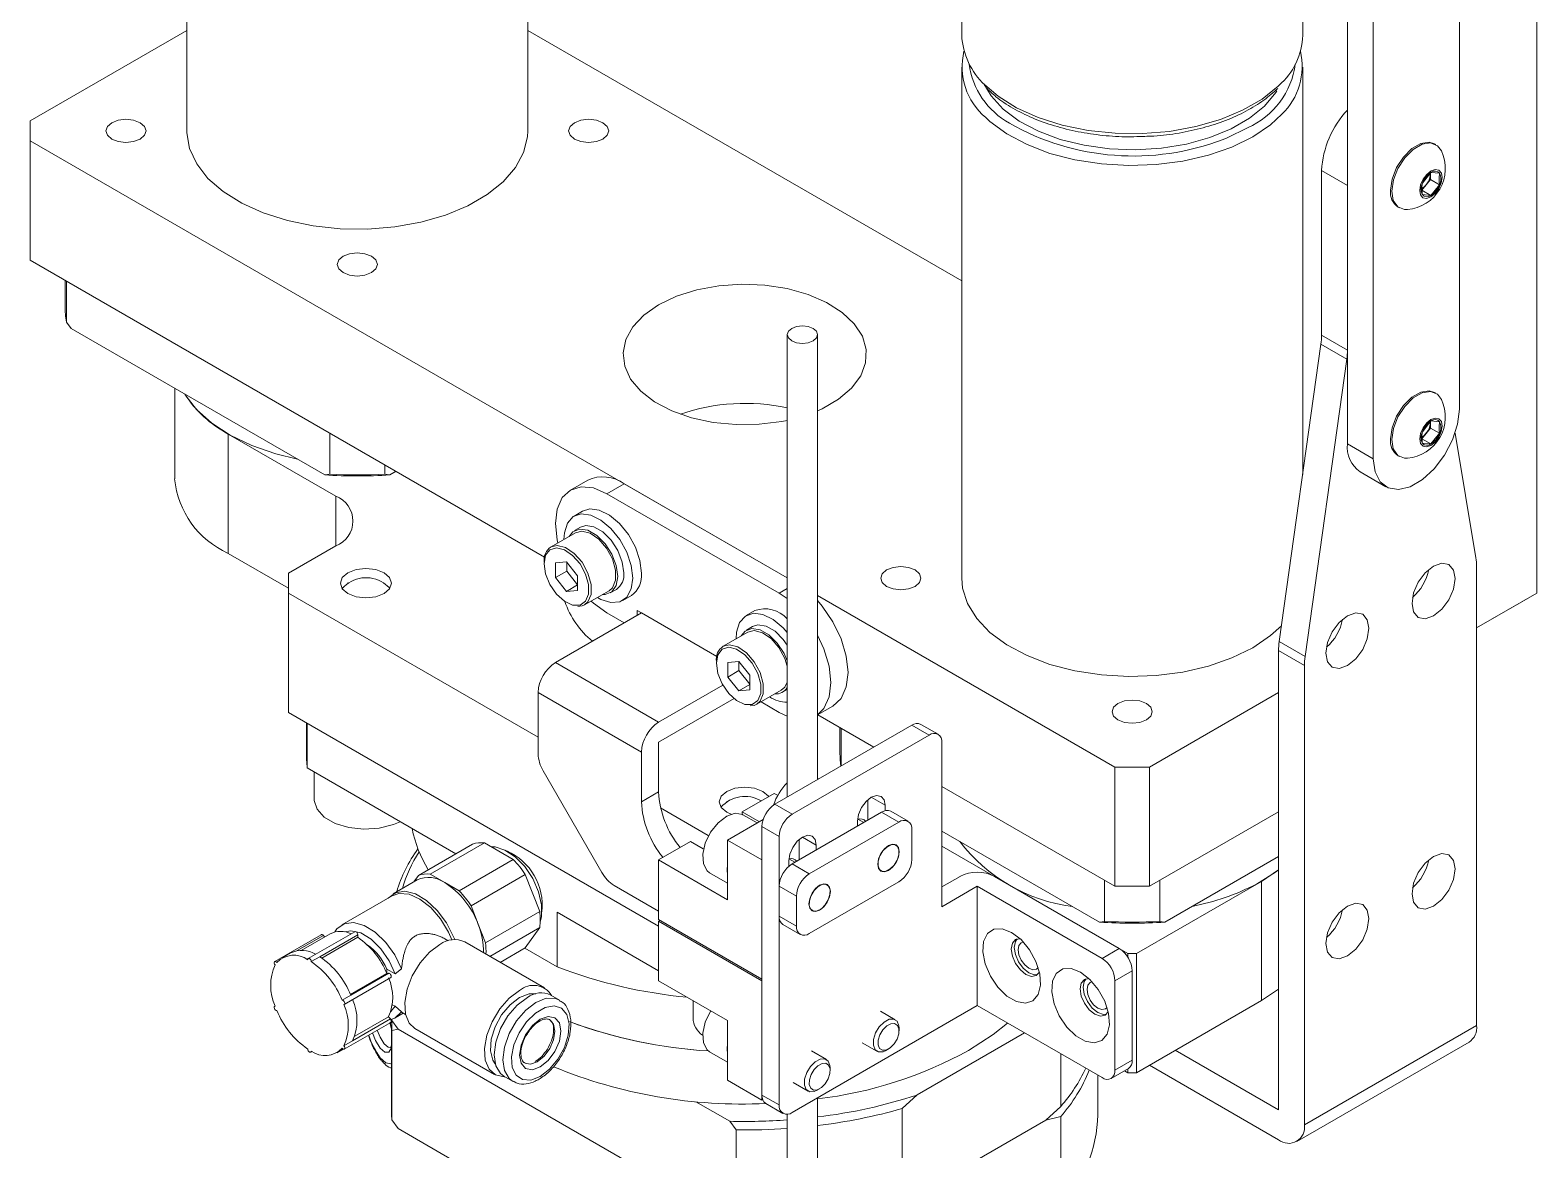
# Model space of a CAD drawing. Header units: millimetres. Extents: x 19 to 1665, y -46 to 1184.
# Drawn here: x 599 to 697.9, y 799.3 to 872.9 of the extents above; entities that cross this region are included whole.
import ezdxf

# ---------------------------------------------------------------- set-up
doc = ezdxf.new("R2010")
doc.units = ezdxf.units.MM
doc.header["$LTSCALE"] = 4

msp = doc.modelspace()

# ---------------------------------------------------------------- linework, layer by layer
at = {"color": 7, "linetype": 'Continuous', "lineweight": 18}
for p, q in [((685.504, 845.664), (685.504, 1021.384)), ((687.201, 844.685), (687.201, 1020.404)), ((692.858, 847.95), (692.858, 1001.764)), ((697.949, 835.863), (697.949, 918.17)), ((609.25, 899.811), (609.25, 866.235)), ((631.65, 866.235), (631.65, 899.811)), ((660.162, 899.49), (660.162, 872.51)), ((682.562, 872.51), (682.562, 899.49)), ((598.954, 866.888), (609.25, 872.831)), ((631.65, 872.831), (660.162, 856.372)), ((660.162, 870.42), (660.162, 836.844)), ((682.562, 843.65), (682.562, 870.42)), ((598.954, 866.888), (598.954, 865.581)), ((648.696, 836.866), (598.954, 865.581)), ((598.954, 865.581), (598.954, 857.743)), ((691.314, 865.331), (691.229, 865.38)), ((685.504, 862.648), (683.807, 863.628)), ((683.807, 852.809), (683.807, 863.628)), ((690.993, 863.502), (690.426, 862.8)), ((690.956, 863.455), (690.954, 863.04)), ((690.993, 863.502), (691.558, 863.448)), ((685.504, 851.829), (685.504, 862.648)), ((690.954, 863.04), (690.388, 862.338)), ((690.388, 862.338), (690.989, 861.991)), ((690.954, 863.04), (691.555, 862.693)), ((690.989, 861.991), (691.555, 862.693)), ((690.989, 861.991), (690.424, 862.044)), ((688.829, 861.223), (688.914, 861.174)), ((632.757, 838.229), (598.954, 857.743)), ((601.25, 856.417), (601.25, 854.711)), ((601.336, 856.367), (601.336, 853.663)), ((601.336, 853.663), (601.659, 853.241)), ((618.31, 843.629), (601.659, 853.241)), ((648.696, 852.85), (648.696, 822.452)), ((650.696, 823.607), (650.696, 852.85)), ((683.807, 852.809), (685.504, 851.829)), ((681.021, 832.673), (683.764, 852.217)), ((685.461, 851.237), (683.764, 852.217)), ((682.718, 831.693), (685.461, 851.237)), ((608.45, 849.321), (608.45, 843.371)), ((691.314, 849), (691.229, 849.049)), ((690.955, 846.71), (690.388, 846.007)), ((690.992, 847.171), (690.426, 846.468)), ((690.956, 847.125), (690.955, 846.71)), ((690.955, 846.71), (691.556, 846.363)), ((690.992, 847.171), (691.557, 847.118)), ((611.965, 846.312), (619.036, 842.23)), ((611.965, 846.312), (611.965, 838.473)), ((618.634, 843.677), (618.634, 846.382)), ((685.504, 845.664), (687.201, 844.685)), ((690.388, 846.007), (690.989, 845.66)), ((690.989, 845.66), (690.425, 845.713)), ((690.989, 845.66), (691.556, 846.363)), ((692.575, 846.363), (693.946, 838.175)), ((688.829, 844.892), (688.914, 844.843)), ((618.31, 843.629), (618.634, 843.677)), ((622.266, 844.285), (622.266, 843.677)), ((622.266, 843.677), (622.59, 843.629)), ((622.996, 843.863), (622.59, 843.629)), ((686.332, 843.833), (688.029, 842.853)), ((635.586, 843.286), (634.455, 842.633)), ((636.855, 842.395), (637.986, 843.049)), ((637.986, 843.049), (648.696, 836.866)), ((619.036, 838.964), (619.036, 842.23)), ((636.855, 842.395), (648.169, 835.864)), ((635.255, 841.247), (634.689, 840.921)), ((634.793, 839.826), (633.181, 838.895)), ((635.109, 840.193), (634.713, 839.965)), ((619.036, 838.964), (615.925, 837.168)), ((611.965, 838.473), (615.925, 836.187)), ((633.472, 837.842), (634.196, 837.907)), ((633.472, 837.842), (633.472, 836.876)), ((634.196, 837.907), (634.92, 837.006)), ((634.207, 837.893), (634.207, 837.301)), ((693.989, 837.633), (693.989, 807.449)), ((615.925, 837.168), (615.925, 835.862)), ((619.853, 836.533), (619.828, 836.518)), ((622.204, 836.518), (622.178, 836.533)), ((634.207, 837.301), (633.472, 836.876)), ((634.196, 835.976), (633.472, 836.876)), ((634.92, 836.414), (634.207, 837.301)), ((634.92, 836.04), (634.92, 837.006)), ((615.925, 835.862), (632.329, 826.391)), ((615.925, 835.862), (615.925, 828.023)), ((634.92, 836.394), (634.196, 835.976)), ((634.196, 835.976), (634.92, 836.04)), ((635.381, 835.085), (636.993, 836.016)), ((637.073, 835.877), (637.469, 836.106)), ((637.889, 835.378), (638.455, 835.705)), ((648.169, 835.864), (648.696, 836.169)), ((648.169, 835.864), (648.696, 835.512)), ((670.23, 824.434), (650.696, 835.711)), ((693.989, 833.577), (697.949, 835.863)), ((697.949, 835.863), (696.818, 835.21)), ((639.118, 834.557), (633.461, 831.291)), ((637.986, 833.904), (636.855, 834.557)), ((639.118, 834.557), (638.835, 834.72)), ((638.835, 834.72), (638.835, 834.394)), ((639.118, 834.557), (644.07, 831.698)), ((646.569, 834.716), (646.003, 834.39)), ((696.818, 835.21), (693.989, 833.577)), ((646.423, 833.662), (646.027, 833.433)), ((646.107, 833.295), (644.495, 832.364)), ((681.021, 832.673), (682.718, 831.693)), ((682.675, 831.102), (680.978, 832.081)), ((680.978, 832.081), (680.978, 801.898)), ((633.461, 831.291), (640.249, 827.372)), ((644.786, 831.311), (645.51, 831.375)), ((644.786, 831.311), (644.786, 830.345)), ((645.521, 830.77), (644.786, 830.345)), ((645.51, 831.375), (646.234, 830.475)), ((645.521, 831.361), (645.521, 830.77)), ((646.234, 829.883), (645.521, 830.77)), ((682.675, 831.102), (682.675, 800.918)), ((644.47, 829.809), (640.249, 827.372)), ((645.51, 829.444), (644.786, 830.345)), ((646.234, 829.862), (645.51, 829.444)), ((646.234, 829.509), (646.234, 830.475)), ((639.118, 825.413), (632.329, 829.332)), ((632.329, 825.3), (632.329, 829.332)), ((640.249, 826.066), (645.203, 828.926)), ((645.51, 829.444), (646.234, 829.509)), ((646.695, 828.554), (648.307, 829.484)), ((648.169, 828.025), (646.974, 828.715)), ((648.387, 829.346), (648.696, 829.524)), ((680.978, 829.333), (672.493, 824.434)), ((615.925, 828.023), (640.249, 813.981)), ((648.696, 827.769), (648.169, 828.025)), ((650.696, 827.861), (651.7, 828.441)), ((654.39, 825.74), (650.706, 827.867)), ((617.106, 827.341), (617.106, 825.41)), ((617.162, 824.369), (617.162, 827.308)), ((656.88, 827.177), (647.886, 821.985)), ((652.162, 827.026), (652.162, 825.321)), ((652.248, 826.977), (652.248, 824.503)), ((658.012, 826.524), (656.88, 827.177)), ((658.611, 826.583), (657.48, 827.236)), ((640.249, 822.8), (640.249, 826.066)), ((649.017, 821.332), (658.012, 826.524)), ((658.86, 815.256), (658.86, 826.034)), ((639.118, 825.413), (639.118, 822.147)), ((617.162, 824.369), (626.922, 818.735)), ((617.616, 824.107), (617.616, 822.307)), ((632.661, 824.185), (636.524, 817.495)), ((650.764, 823.646), (650.696, 823.686)), ((670.23, 816.596), (670.23, 824.434)), ((670.23, 824.434), (672.493, 824.434)), ((672.493, 824.434), (672.493, 816.596)), ((639.118, 822.147), (640.249, 822.8)), ((647.829, 822.702), (645.736, 821.494)), ((648.048, 822.575), (647.829, 822.702)), ((670.23, 816.596), (658.86, 823.16)), ((640.379, 821.744), (643.509, 819.937)), ((644.743, 822.164), (644.718, 822.149)), ((647.886, 821.985), (649.017, 821.332)), ((653.995, 820.939), (653.995, 822.278)), ((654.221, 822.441), (655.127, 821.919)), ((655.127, 821.557), (655.127, 821.919)), ((644.718, 821.46), (645.003, 821.328)), ((647.121, 820.987), (644.774, 819.633)), ((645.736, 821.494), (646.867, 820.841)), ((645.736, 821.494), (645.736, 821.321)), ((646.72, 820.756), (645.79, 821.293)), ((654.9, 821.462), (649.017, 818.065)), ((656.032, 820.809), (650.148, 817.412)), ((653.316, 820.874), (653.316, 820.547)), ((653.724, 820.783), (653.333, 821.008)), ((656.032, 820.809), (654.9, 821.462)), ((656.632, 820.868), (655.5, 821.521)), ((680.978, 821.494), (672.493, 816.596)), ((648.169, 819.862), (647.037, 820.515)), ((647.037, 802.878), (647.037, 820.515)), ((648.169, 819.862), (648.169, 802.225)), ((649.696, 819.829), (650.601, 819.306)), ((656.88, 820.319), (656.88, 818.359)), ((669.222, 814.238), (658.86, 820.22)), ((628.023, 819.37), (624.46, 817.313)), ((628.811, 819.441), (625.247, 817.384)), ((630.7, 818.35), (628.811, 819.441)), ((642.342, 819.534), (640.249, 818.326)), ((643.183, 819.049), (642.342, 819.534)), ((644.774, 819.633), (644.774, 815.714)), ((644.774, 819.633), (647.037, 818.327)), ((649.47, 818.327), (649.47, 819.665)), ((650.601, 818.98), (650.601, 819.306)), ((656.043, 818.855), (656.043, 818.875)), ((658.86, 819.24), (671.079, 812.186)), ((627.137, 816.293), (630.7, 818.35)), ((640.249, 818.326), (640.249, 814.407)), ((640.249, 818.326), (644.774, 815.714)), ((647.037, 818.327), (647.037, 810.488)), ((648.791, 818.261), (648.791, 817.899)), ((649.199, 818.17), (648.808, 818.396)), ((649.017, 818.065), (650.148, 817.412)), ((680.978, 818.554), (673.501, 814.238)), ((624.392, 817.016), (622.808, 816.102)), ((624.155, 816.879), (624.46, 817.313)), ((625.247, 817.384), (626.192, 816.838)), ((626.192, 816.838), (627.137, 816.293)), ((631.488, 817.371), (627.924, 815.313)), ((632.433, 814.935), (631.488, 817.371)), ((643.59, 817.482), (644.774, 816.798)), ((656.032, 816.889), (650.148, 813.493)), ((655.336, 817.65), (655.353, 817.66)), ((658.86, 816.562), (660.048, 817.248)), ((662.311, 817.248), (670.513, 812.512)), ((669.545, 814.287), (669.545, 816.991)), ((671.645, 812.186), (679.847, 816.921)), ((673.178, 816.991), (673.178, 814.287)), ((679.847, 816.921), (680.978, 817.676)), ((679.847, 809.082), (679.847, 816.921)), ((622.735, 815.967), (619.424, 814.056)), ((640.249, 814.961), (637.324, 816.65)), ((649.3, 815.943), (648.169, 816.596)), ((648.169, 814.636), (648.169, 816.596)), ((649.3, 815.943), (649.3, 813.983)), ((651.517, 816.243), (651.517, 816.263)), ((661.179, 816.594), (658.86, 815.256)), ((661.179, 816.594), (661.179, 808.756)), ((669.382, 811.859), (661.179, 816.594)), ((672.493, 816.596), (670.23, 816.596)), ((627.924, 815.313), (628.396, 814.096)), ((632.433, 814.935), (628.869, 812.878)), ((633.585, 811.295), (633.585, 814.888)), ((633.585, 814.888), (640.249, 811.041)), ((650.81, 815.038), (650.827, 815.048)), ((628.396, 814.096), (628.869, 812.878)), ((632.433, 813.886), (629.153, 811.992)), ((631.488, 812.541), (632.433, 813.886)), ((640.249, 814.407), (647.037, 810.488)), ((640.249, 814.309), (640.334, 814.358)), ((640.249, 810.389), (640.249, 814.309)), ((647.037, 810.39), (640.249, 814.309)), ((648.169, 814.636), (649.3, 813.983)), ((648.417, 814.087), (649.549, 813.433)), ((669.222, 814.238), (669.545, 814.287)), ((673.178, 814.287), (673.501, 814.238)), ((618.081, 813.416), (615.026, 811.652)), ((616.507, 812.367), (618.219, 813.355)), ((618.665, 813.479), (616.768, 812.384)), ((620.285, 813.613), (617.23, 811.85)), ((617.989, 811.969), (620.478, 813.406)), ((618.121, 811.882), (620.478, 813.243)), ((618.219, 813.355), (618.292, 813.264)), ((620.478, 813.406), (620.478, 813.243)), ((626.421, 813.015), (626.198, 813.144)), ((632.753, 809.914), (627.515, 812.938)), ((616.076, 812.216), (615.511, 811.889)), ((617.424, 811.643), (617.989, 811.969)), ((629.845, 811.593), (631.488, 812.541)), ((631.457, 812.524), (633.585, 811.295)), ((669.382, 811.859), (670.513, 812.512)), ((671.079, 812.186), (671.645, 812.186)), ((671.079, 811.936), (671.079, 812.186)), ((671.645, 812.186), (671.645, 804.347)), ((620.002, 809.489), (622.388, 810.867)), ((620.022, 809.441), (622.511, 810.878)), ((622.38, 811.151), (622.931, 810.834)), ((622.388, 810.867), (622.511, 810.878)), ((622.931, 810.834), (623.352, 811.167)), ((671.362, 811.043), (670.23, 810.39)), ((671.362, 811.043), (671.362, 805.164)), ((619.595, 808.83), (622.65, 810.593)), ((644.774, 807.777), (640.249, 810.389)), ((647.037, 802.551), (647.037, 810.39)), ((670.23, 810.39), (670.23, 804.511)), ((680.978, 809.837), (679.847, 809.082)), ((619.456, 809.114), (620.022, 809.441)), ((622.931, 808.711), (622.751, 808.815)), ((633.728, 809.12), (633.162, 809.447)), ((642.506, 809.086), (642.506, 807.938)), ((671.645, 804.347), (679.847, 809.082)), ((615.049, 808.726), (615.026, 808.713)), ((620.135, 806.439), (622.624, 807.876)), ((620.281, 806.746), (622.501, 808.028)), ((622.501, 808.028), (622.624, 807.876)), ((622.654, 808.364), (622.931, 808.711)), ((622.71, 807.856), (622.713, 807.773)), ((622.713, 807.119), (622.717, 807.858)), ((622.713, 807.857), (622.713, 807.773)), ((623.352, 808.344), (622.931, 808.711)), ((622.943, 807.959), (623.461, 808.258)), ((623.398, 808.294), (623.621, 808.165)), ((649.017, 801.735), (661.179, 808.756)), ((655.794, 807.83), (654.821, 808.391)), ((661.179, 808.756), (669.382, 804.021)), ((619.595, 805.89), (622.65, 807.654)), ((622.604, 807.664), (622.706, 807.196)), ((622.706, 807.446), (622.706, 801.567)), ((622.713, 807.773), (623.127, 807.207)), ((623.127, 807.207), (622.713, 807.119)), ((622.713, 801.24), (622.713, 807.119)), ((644.926, 794.623), (623.127, 807.207)), ((624.235, 807.257), (629.473, 804.233)), ((644.774, 803.857), (644.774, 807.777)), ((656.043, 807.097), (656.043, 807.28)), ((657.229, 802.881), (664.293, 806.958)), ((682.675, 800.918), (693.989, 807.449)), ((619.11, 805.654), (619.525, 805.893)), ((619.569, 806.112), (620.135, 806.439)), ((653.621, 806.313), (654.594, 805.751)), ((655.194, 805.811), (655.353, 805.902)), ((682.178, 799.819), (693.492, 806.351)), ((617.39, 805.693), (617.476, 805.743)), ((643.59, 805.724), (644.774, 805.04)), ((651.269, 805.217), (650.296, 805.779)), ((666.67, 805.586), (666.67, 802.125)), ((670.23, 804.511), (671.362, 805.164)), ((680.978, 799.938), (672.493, 804.837)), ((680.978, 801.898), (674.19, 805.817)), ((630.082, 804.112), (630.648, 803.785)), ((647.037, 802.551), (644.774, 803.857)), ((651.517, 804.484), (651.517, 804.668)), ((669.106, 801.567), (669.106, 804.18)), ((669.982, 803.961), (671.113, 804.614)), ((670.865, 804.471), (671.079, 804.347)), ((671.079, 804.347), (671.079, 804.594)), ((671.645, 804.347), (671.079, 804.347)), ((630.684, 803.766), (630.648, 803.785)), ((647.037, 802.878), (648.169, 802.225)), ((649.096, 803.7), (650.069, 803.139)), ((650.669, 803.198), (650.827, 803.29)), ((657.229, 802.881), (656.255, 801.991)), ((642.698, 802.441), (644.926, 801.155)), ((647.086, 802.579), (647.037, 802.551)), ((647.286, 802.328), (648.417, 801.675)), ((650.696, 773.71), (650.696, 802.704)), ((656.255, 801.991), (656.255, 796.112)), ((665.695, 801.236), (666.67, 802.125)), ((622.706, 801.567), (622.713, 801.24)), ((622.713, 801.24), (623.127, 800.675)), ((645.34, 800.589), (644.926, 801.155)), ((648.696, 801.622), (648.696, 773.71)), ((665.695, 801.236), (657.229, 796.348)), ((666.67, 801.472), (665.695, 801.236)), ((666.67, 795.593), (666.67, 801.472)), ((644.926, 788.09), (623.127, 800.675)), ((645.34, 800.589), (645.34, 794.71))]:
    msp.add_line(p, q, dxfattribs=at)
at = {"color": 7, "linetype": 'Continuous', "lineweight": 18, "flags": 128}
for points in [[(661.617, 869.323), (662.09, 868.528), (662.892, 867.656), (663.938, 866.876), (665.197, 866.208), (666.634, 865.673), (668.206, 865.285), (669.869, 865.057), (671.576, 864.994), (673.276, 865.099), (674.921, 865.368), (676.463, 865.793), (677.859, 866.363), (679.068, 867.061), (680.055, 867.867), (680.792, 868.757), (680.863, 868.868)], [(661.682, 869.258), (662.545, 868.523), (663.767, 867.758), (665.186, 867.116), (666.765, 866.614), (668.463, 866.265), (670.236, 866.077), (672.038, 866.057), (673.823, 866.203), (675.543, 866.512), (677.156, 866.977), (678.618, 867.585), (679.893, 868.321), (680.946, 869.165), (681.006, 869.223)], [(681.196, 867.326), (680.449, 866.641), (679.281, 865.848)], [(604.317, 866.773), (604.03, 866.526), (603.93, 866.235), (604.03, 865.943), (604.317, 865.696), (604.745, 865.531), (605.25, 865.473), (605.755, 865.531), (606.183, 865.696), (606.47, 865.943), (606.57, 866.235), (606.47, 866.526), (606.183, 866.773), (605.755, 866.939), (605.25, 866.997), (604.745, 866.939), (604.317, 866.773)], [(609.25, 866.235), (609.252, 866.104), (609.433, 865.069), (609.9, 864.064), (610.64, 863.115), (611.634, 862.247), (612.856, 861.482), (614.275, 860.841), (615.853, 860.339), (617.551, 859.989), (619.324, 859.802), (621.126, 859.781), (622.911, 859.927), (624.632, 860.236), (626.244, 860.701), (627.707, 861.31), (628.981, 862.045), (630.035, 862.89), (630.84, 863.821), (631.376, 864.814), (631.63, 865.844), (631.65, 866.235)], [(634.717, 866.773), (634.43, 866.526), (634.33, 866.235), (634.43, 865.943), (634.717, 865.696), (635.145, 865.531), (635.65, 865.473), (636.155, 865.531), (636.583, 865.696), (636.87, 865.943), (636.97, 866.235), (636.87, 866.526), (636.583, 866.773), (636.155, 866.939), (635.65, 866.997), (635.145, 866.939), (634.717, 866.773)], [(679.281, 865.848), (677.908, 865.174), (676.366, 864.636), (674.694, 864.247), (672.935, 864.019), (671.136, 863.956), (669.343, 864.06), (667.602, 864.33), (665.958, 864.757), (664.454, 865.33), (663.13, 866.036), (662.018, 866.855), (661.735, 867.116)], [(677.336, 865.673), (677.591, 865.775), (678.942, 866.436)], [(691.229, 865.38), (690.883, 865.488), (690.33, 865.404), (689.741, 865.066), (689.186, 864.515), (688.733, 863.818), (688.437, 863.059), (688.332, 862.329)], [(691.675, 864.924), (691.418, 865.259), (690.968, 865.439), (690.415, 865.355), (689.826, 865.017), (689.271, 864.467), (688.818, 863.769), (688.522, 863.01), (688.417, 862.28)], [(690.253, 862.323), (690.308, 862.029), (690.467, 861.844), (690.706, 861.796), (690.988, 861.893), (691.271, 862.119), (691.511, 862.442), (691.672, 862.81), (691.729, 863.169), (691.674, 863.464), (691.515, 863.649), (691.276, 863.697), (690.994, 863.6), (690.711, 863.373), (690.471, 863.051), (690.31, 862.682), (690.253, 862.323)], [(688.417, 862.28), (688.517, 861.667), (688.81, 861.246), (689.26, 861.066), (689.447, 861.065)], [(619.517, 857.999), (619.23, 857.751), (619.13, 857.46), (619.23, 857.168), (619.517, 856.921), (619.945, 856.756), (620.45, 856.698), (620.955, 856.756), (621.383, 856.921), (621.67, 857.168), (621.77, 857.46), (621.67, 857.751), (621.383, 857.999), (620.955, 858.164), (620.45, 858.222), (619.945, 858.164), (619.517, 857.999)], [(650.696, 847.84), (650.999, 847.978), (652.075, 848.599), (652.927, 849.326), (653.526, 850.133), (653.849, 850.991), (653.885, 851.869), (653.633, 852.734), (653.102, 853.557), (652.31, 854.307), (651.287, 854.956), (650.07, 855.483), (648.702, 855.866), (647.232, 856.094), (645.715, 856.156), (644.205, 856.052), (642.757, 855.785), (641.422, 855.364), (640.249, 854.805), (640.249, 854.805)], [(640.249, 854.805), (639.281, 854.128), (638.552, 853.357), (638.089, 852.521), (637.908, 851.649), (638.017, 850.773), (638.41, 849.925), (639.075, 849.135), (639.986, 848.433), (641.112, 847.842), (642.41, 847.385), (643.835, 847.078), (645.335, 846.933), (646.856, 846.954), (648.342, 847.14), (648.696, 847.211)], [(650.403, 853.258), (650.079, 853.383), (649.696, 853.427), (649.313, 853.383), (648.989, 853.258), (648.772, 853.07), (648.696, 852.85), (648.772, 852.629), (648.989, 852.441), (649.313, 852.316), (649.696, 852.272), (650.079, 852.316), (650.403, 852.441), (650.62, 852.629), (650.696, 852.85), (650.62, 853.07), (650.403, 853.258)], [(616.513, 844.666), (615.09, 845.012), (613.514, 845.557), (612.101, 846.235), (610.883, 847.029), (609.889, 847.921), (609.143, 848.89), (609.114, 848.938)], [(691.229, 849.049), (690.881, 849.157), (690.328, 849.072), (689.738, 848.733), (689.184, 848.182), (688.732, 847.485), (688.436, 846.725), (688.332, 845.995)], [(691.675, 848.593), (691.417, 848.93), (690.966, 849.108), (690.413, 849.023), (689.823, 848.684), (689.269, 848.133), (688.817, 847.436), (688.521, 846.676), (688.417, 845.946)], [(692.858, 847.95), (692.743, 846.964), (692.409, 845.925), (691.882, 844.918), (691.204, 844.025), (690.432, 843.317), (689.627, 842.852), (688.854, 842.668), (688.177, 842.78), (687.65, 843.178), (687.315, 843.831), (687.201, 844.685)], [(690.253, 845.991), (690.308, 845.697), (690.468, 845.512), (690.707, 845.465), (690.989, 845.562), (691.272, 845.79), (691.512, 846.112), (691.672, 846.481), (691.729, 846.84), (691.673, 847.134), (691.514, 847.319), (691.275, 847.366), (690.993, 847.269), (690.71, 847.042), (690.47, 846.719), (690.31, 846.35), (690.253, 845.991)], [(688.417, 845.946), (688.518, 845.334), (688.812, 844.914), (689.262, 844.735), (689.447, 844.735)], [(633.622, 839.15), (633.576, 839.354), (633.461, 840.435), (633.576, 841.383), (633.915, 842.133), (634.455, 842.633), (635.158, 842.85), (635.976, 842.769), (636.855, 842.395)], [(634.027, 839.384), (634.052, 839.831), (634.251, 840.46), (634.63, 840.884), (635.158, 841.065), (635.786, 840.988), (636.458, 840.657), (637.116, 840.105), (637.7, 839.378), (638.159, 838.542), (638.451, 837.671), (638.552, 836.843), (638.552, 836.843)], [(635.255, 841.247), (635.724, 841.392), (636.351, 841.314), (637.024, 840.984), (637.682, 840.431), (638.266, 839.704), (638.724, 838.869), (639.017, 837.998), (639.118, 837.17)], [(634.366, 839.58), (634.615, 839.898), (635.059, 840.071), (635.603, 839.986), (636.183, 839.651), (636.728, 839.108), (637.172, 838.422), (637.461, 837.675), (637.562, 836.957)], [(636.993, 836.016), (637.216, 836.212), (637.422, 836.708), (637.422, 837.368), (637.216, 838.103), (636.831, 838.813), (636.319, 839.403), (635.75, 839.792), (635.2, 839.929), (634.793, 839.826)], [(635.109, 840.193), (635.455, 840.3), (635.999, 840.214), (636.579, 839.88), (637.124, 839.337), (637.568, 838.65), (637.857, 837.903), (637.958, 837.186)], [(632.725, 837.79), (632.825, 837.119), (633.109, 836.424), (633.541, 835.799), (634.06, 835.328), (634.599, 835.075), (635.083, 835.074), (635.447, 835.325), (635.642, 835.794), (635.642, 836.419), (635.447, 837.113), (635.083, 837.785), (634.599, 838.342), (634.06, 838.711), (633.541, 838.84), (633.109, 838.713), (632.825, 838.346), (632.725, 837.79)], [(633.181, 838.895), (633.588, 838.999), (634.137, 838.862), (634.707, 838.472), (635.218, 837.883), (635.604, 837.172), (635.81, 836.437), (635.81, 835.777), (635.604, 835.281), (635.381, 835.085)], [(655.228, 837.383), (654.942, 837.135), (654.842, 836.844), (654.942, 836.552), (655.228, 836.305), (655.657, 836.14), (656.162, 836.082), (656.667, 836.14), (657.095, 836.305), (657.381, 836.552), (657.482, 836.844), (657.381, 837.135), (657.095, 837.383), (656.667, 837.548), (656.162, 837.606), (655.657, 837.548), (655.228, 837.383)], [(689.746, 835.184), (689.854, 834.621), (690.161, 834.268), (690.619, 834.179), (691.161, 834.367), (691.702, 834.804), (692.161, 835.422), (692.467, 836.129), (692.575, 836.816), (692.467, 837.379), (692.161, 837.732), (691.702, 837.821), (691.161, 837.633), (690.619, 837.196), (690.161, 836.577), (689.854, 835.871), (689.746, 835.184)], [(619.828, 835.829), (620.373, 835.619), (621.016, 835.545), (621.659, 835.619), (622.204, 835.829), (622.568, 836.144), (622.696, 836.515), (622.568, 836.886), (622.204, 837.201), (621.659, 837.411), (621.016, 837.485), (620.373, 837.411), (619.828, 837.201), (619.464, 836.886), (619.336, 836.515), (619.464, 836.144), (619.828, 835.829)], [(622.178, 836.533), (622.535, 836.225), (622.578, 836.158)], [(638.552, 836.843), (638.451, 836.131), (638.159, 835.598), (637.7, 835.292), (637.116, 835.24), (636.458, 835.446), (636.227, 835.573)], [(637.562, 836.957), (637.461, 836.357), (637.172, 835.944), (636.728, 835.77), (636.566, 835.769)], [(660.162, 836.844), (660.218, 836.194), (660.543, 835.17), (661.148, 834.19), (662.018, 833.279), (663.13, 832.46), (664.454, 831.754), (665.958, 831.18), (667.602, 830.753), (669.343, 830.484), (671.136, 830.38), (672.935, 830.442), (674.694, 830.671), (676.366, 831.059), (677.908, 831.598), (679.281, 832.272)], [(635.381, 835.085), (635.218, 835.015), (634.948, 834.982)], [(636.855, 834.557), (635.976, 835.197), (635.822, 835.339)], [(645.341, 832.853), (645.365, 833.299), (645.564, 833.929), (645.944, 834.353), (646.472, 834.534), (647.099, 834.456), (647.772, 834.126), (648.43, 833.573), (648.696, 833.275)], [(650.696, 835.365), (650.997, 835.012), (651.7, 833.984), (652.239, 832.861), (652.578, 831.72), (652.694, 830.638), (652.578, 829.691), (652.239, 828.941), (651.7, 828.441), (651.7, 828.441)], [(686.918, 833.551), (686.81, 834.114), (686.504, 834.466), (686.045, 834.556), (685.504, 834.367), (684.963, 833.931), (684.504, 833.312), (684.197, 832.605), (684.09, 831.918), (684.197, 831.355), (684.504, 831.002), (684.963, 830.913), (685.504, 831.101), (686.045, 831.538), (686.504, 832.157), (686.81, 832.864), (686.918, 833.551)], [(645.68, 833.048), (645.929, 833.366), (646.373, 833.54), (646.917, 833.455), (647.497, 833.12), (648.041, 832.577), (648.485, 831.89), (648.696, 831.4)], [(646.423, 833.662), (646.769, 833.769), (647.313, 833.683), (647.893, 833.349), (648.437, 832.805), (648.696, 832.443)], [(679.281, 832.272), (680.449, 833.065), (681.168, 833.721)], [(648.696, 831.05), (648.53, 831.572), (648.144, 832.282), (647.633, 832.872), (647.063, 833.261), (646.514, 833.398), (646.107, 833.295)], [(650.696, 833.102), (651.108, 832.208), (651.447, 831.067), (651.563, 829.985), (651.447, 829.038), (651.108, 828.288), (650.696, 827.87)], [(644.039, 831.259), (644.138, 830.588), (644.423, 829.893), (644.854, 829.268), (645.374, 828.797), (645.912, 828.544), (646.396, 828.543), (646.76, 828.794), (646.956, 829.263), (646.956, 829.887), (646.76, 830.582), (646.396, 831.254), (645.912, 831.811), (645.374, 832.179), (644.854, 832.309), (644.423, 832.182), (644.138, 831.815), (644.039, 831.259)], [(644.495, 832.364), (644.901, 832.467), (645.451, 832.33), (646.02, 831.941), (646.532, 831.351), (646.917, 830.641), (647.124, 829.906), (647.124, 829.246), (646.917, 828.75), (646.695, 828.554)], [(648.307, 829.484), (648.53, 829.68), (648.696, 830.01)], [(670.428, 828.608), (670.142, 828.361), (670.042, 828.069), (670.142, 827.777), (670.428, 827.53), (670.857, 827.365), (671.362, 827.307), (671.867, 827.365), (672.295, 827.53), (672.581, 827.777), (672.682, 828.069), (672.581, 828.361), (672.295, 828.608), (671.867, 828.773), (671.362, 828.831), (670.857, 828.773), (670.428, 828.608)], [(646.695, 828.554), (646.532, 828.484), (646.262, 828.451)], [(647.473, 822.496), (647.458, 822.517), (647.094, 822.832), (646.549, 823.042), (645.906, 823.116), (645.263, 823.042), (644.718, 822.832), (644.354, 822.517), (644.226, 822.146), (644.354, 821.775), (644.718, 821.46), (644.718, 821.46)], [(617.616, 822.307), (617.618, 822.234), (617.806, 821.659), (618.28, 821.141), (618.997, 820.728), (619.893, 820.454), (620.889, 820.346), (621.896, 820.411), (622.825, 820.645), (623.275, 820.84)], [(655.127, 821.919), (655.058, 822.279), (654.861, 822.505), (654.568, 822.562), (654.221, 822.442), (653.875, 822.162), (653.581, 821.766), (653.385, 821.314), (653.316, 820.874)], [(645.79, 821.293), (645.76, 821.309), (645.28, 821.39), (644.72, 821.201), (644.156, 820.767), (643.664, 820.147), (643.311, 819.424), (643.144, 818.696), (643.185, 818.061), (643.43, 817.606), (643.59, 817.482)], [(650.601, 819.306), (650.532, 819.667), (650.336, 819.892), (650.042, 819.949), (649.696, 819.829), (649.35, 819.55), (649.056, 819.153), (648.86, 818.701), (648.791, 818.261)], [(629.238, 819.194), (629.497, 819.185), (630.153, 818.979), (630.823, 818.534), (631.45, 817.888), (631.976, 817.1), (632.355, 816.239), (632.553, 815.382), (632.553, 814.606), (632.468, 814.237)], [(655.353, 817.64), (655.623, 817.859), (655.853, 818.168), (656.006, 818.522), (656.06, 818.865), (656.006, 819.147), (655.853, 819.323), (655.623, 819.368), (655.353, 819.273), (655.082, 819.055), (654.853, 818.746), (654.7, 818.392), (654.646, 818.049), (654.7, 817.767), (654.853, 817.591), (655.082, 817.546), (655.353, 817.64)], [(655.466, 817.737), (655.197, 817.591), (654.952, 817.577), (654.768, 817.697), (654.672, 817.933), (654.681, 818.249), (654.791, 818.596), (654.988, 818.922), (655.239, 819.177), (655.508, 819.323), (655.754, 819.337), (655.938, 819.217), (656.033, 818.981), (656.025, 818.665), (655.914, 818.318), (655.718, 817.992), (655.466, 817.737)], [(692.575, 817.738), (692.467, 818.301), (692.161, 818.654), (691.702, 818.743), (691.161, 818.555), (690.619, 818.118), (690.161, 817.499), (689.854, 816.792), (689.746, 816.105), (689.854, 815.542), (690.161, 815.19), (690.619, 815.1), (691.161, 815.288), (691.702, 815.725), (692.161, 816.344), (692.467, 817.051), (692.575, 817.738)], [(644.774, 817.234), (644.756, 817.765), (644.774, 817.916)], [(650.827, 815.028), (651.098, 815.246), (651.327, 815.556), (651.481, 815.909), (651.534, 816.253), (651.481, 816.534), (651.327, 816.71), (651.098, 816.755), (650.827, 816.661), (650.557, 816.443), (650.327, 816.133), (650.174, 815.78), (650.12, 815.436), (650.174, 815.155), (650.327, 814.978), (650.557, 814.934), (650.827, 815.028)], [(650.941, 815.124), (650.672, 814.979), (650.426, 814.965), (650.242, 815.085), (650.147, 815.321), (650.155, 815.636), (650.266, 815.983), (650.462, 816.309), (650.714, 816.565), (650.983, 816.71), (651.228, 816.724), (651.413, 816.604), (651.508, 816.368), (651.499, 816.053), (651.389, 815.706), (651.193, 815.379), (650.941, 815.124)], [(680.978, 817.676), (680.771, 817.52), (679.524, 816.741)], [(626.847, 813.09), (626.778, 813.268), (626.311, 814.186), (625.703, 815.005), (625.005, 815.658), (624.275, 816.091), (623.572, 816.267), (622.954, 816.174), (622.473, 815.817), (622.471, 815.815)], [(626.666, 813.071), (626.447, 813.575), (625.922, 814.449), (625.277, 815.195), (624.567, 815.75), (623.85, 816.067), (623.188, 816.119), (622.735, 815.967)], [(684.09, 812.84), (684.197, 812.277), (684.504, 811.924), (684.963, 811.835), (685.504, 812.023), (686.045, 812.46), (686.504, 813.078), (686.81, 813.785), (686.918, 814.472), (686.81, 815.035), (686.504, 815.388), (686.045, 815.477), (685.504, 815.289), (684.963, 814.852), (684.504, 814.233), (684.197, 813.527), (684.09, 812.84)], [(618.971, 813.602), (619.107, 813.791), (619.59, 814.135), (620.208, 814.215), (620.909, 814.023), (621.632, 813.575), (622.318, 812.91), (622.908, 812.084), (623.352, 811.167)], [(663.442, 813.564), (662.825, 813.801), (662.275, 813.775), (661.851, 813.488), (661.6, 812.971), (661.548, 812.281), (661.701, 811.492), (662.044, 810.69), (662.537, 809.961), (663.129, 809.384), (663.755, 809.023), (664.347, 808.916), (664.84, 809.075), (665.183, 809.482), (665.336, 810.094), (665.285, 810.844), (665.033, 811.651), (664.61, 812.427), (664.059, 813.088), (663.442, 813.564)], [(618.081, 813.416), (618.092, 813.421), (618.133, 813.42), (618.177, 813.397), (618.219, 813.355)], [(622.931, 810.834), (622.546, 811.703), (622.006, 812.492), (621.364, 813.121), (620.684, 813.527), (620.035, 813.669), (619.63, 813.603)], [(620.285, 813.613), (620.321, 813.62), (620.365, 813.605), (620.409, 813.57), (620.446, 813.519), (620.47, 813.462), (620.478, 813.406)], [(625.875, 812.775), (625.192, 812.262), (624.569, 811.556), (624.062, 810.72), (623.716, 809.829), (623.562, 808.962), (623.614, 808.196), (623.867, 807.599), (624.235, 807.257)], [(663.993, 813.151), (663.701, 813.089), (663.493, 812.849), (663.419, 812.466), (663.493, 811.999), (663.701, 811.518), (664.013, 811.097), (664.381, 810.8), (664.749, 810.672), (665.061, 810.733), (665.261, 810.955)], [(663.804, 813.132), (663.685, 812.96), (663.612, 812.577), (663.685, 812.11), (663.893, 811.629), (664.205, 811.208), (664.573, 810.911), (664.941, 810.784), (665.15, 810.8)], [(664.211, 812.932), (664.073, 812.888), (663.92, 812.712), (663.866, 812.43)], [(617.197, 811.773), (617.205, 811.82), (617.23, 811.849), (617.267, 811.857), (617.31, 811.842), (617.354, 811.806), (617.391, 811.756), (617.416, 811.698), (617.424, 811.643)], [(663.866, 812.43), (663.92, 812.087), (664.073, 811.733), (664.303, 811.424), (664.573, 811.205), (664.844, 811.111), (665.073, 811.156), (665.18, 811.253)], [(615.052, 811.431), (615.017, 811.484), (614.997, 811.542), (614.994, 811.595), (615.008, 811.636), (615.038, 811.657), (615.078, 811.657), (615.123, 811.634), (615.165, 811.592)], [(622.511, 810.878), (622.553, 810.871), (622.598, 810.842), (622.638, 810.797), (622.668, 810.741), (622.682, 810.684), (622.679, 810.634), (622.658, 810.6), (622.65, 810.593)], [(667.968, 810.951), (667.35, 811.189), (666.8, 811.162), (666.376, 810.875), (666.125, 810.359), (666.073, 809.669), (666.227, 808.879), (666.569, 808.077), (667.063, 807.348), (667.655, 806.772), (668.28, 806.411), (668.872, 806.304), (669.366, 806.462), (669.708, 806.87), (669.862, 807.482), (669.81, 808.231), (669.559, 809.038), (669.135, 809.814), (668.585, 810.476), (667.968, 810.951)], [(668.519, 810.538), (668.227, 810.476), (668.018, 810.236), (667.945, 809.854), (668.018, 809.386), (668.227, 808.906), (668.539, 808.485), (668.907, 808.188), (669.275, 808.06), (669.587, 808.121), (669.793, 808.355)], [(668.33, 810.52), (668.21, 810.347), (668.137, 809.965), (668.21, 809.497), (668.419, 809.017), (668.731, 808.596), (669.099, 808.299), (669.467, 808.171), (669.676, 808.188)], [(668.736, 810.32), (668.599, 810.275), (668.446, 810.099), (668.392, 809.818)], [(668.392, 809.818), (668.446, 809.474), (668.599, 809.121), (668.828, 808.811), (669.099, 808.593), (669.37, 808.499), (669.599, 808.543), (669.706, 808.64)], [(619.456, 809.114), (619.498, 809.107), (619.543, 809.079), (619.583, 809.033), (619.613, 808.977), (619.627, 808.92), (619.624, 808.87), (619.604, 808.836), (619.569, 808.823)], [(631.113, 809.752), (630.43, 809.238), (629.807, 808.532), (629.3, 807.696), (628.954, 806.805), (628.8, 805.938), (628.852, 805.172), (629.105, 804.575), (629.536, 804.199), (630.107, 804.079), (630.137, 804.08)], [(631.113, 809.291), (630.49, 808.811), (629.934, 808.142), (629.505, 807.358), (629.251, 806.543), (629.199, 805.785), (629.354, 805.167), (629.518, 804.918)], [(631.622, 809.294), (630.949, 808.783), (630.342, 808.075), (629.86, 807.241), (629.551, 806.361), (629.444, 805.522), (629.551, 804.807), (629.86, 804.284), (630.082, 804.112)], [(630.648, 803.785), (630.426, 803.957), (630.117, 804.48), (630.01, 805.196), (630.117, 806.034), (630.426, 806.914), (630.908, 807.748), (631.515, 808.456), (632.188, 808.968), (632.861, 809.233), (633.468, 809.226), (633.733, 809.117)], [(632.182, 809.533), (631.737, 809.531), (631.113, 809.291)], [(615.165, 808.429), (615.123, 808.436), (615.078, 808.464), (615.038, 808.51), (615.008, 808.566), (614.994, 808.623), (614.997, 808.672), (615.017, 808.707), (615.052, 808.72)], [(622.624, 807.876), (622.658, 807.823), (622.679, 807.765), (622.682, 807.711), (622.668, 807.671), (622.65, 807.654)], [(623.352, 808.344), (622.908, 807.939), (622.65, 807.838)], [(632.471, 804.101), (633.086, 804.575), (633.635, 805.235), (634.057, 806.009), (634.308, 806.813), (634.359, 807.561), (634.206, 808.17), (633.865, 808.577), (633.373, 808.735), (632.783, 808.628), (632.159, 808.268), (631.569, 807.693), (631.077, 806.967), (630.735, 806.167), (630.582, 805.38), (630.634, 804.692), (630.884, 804.177), (631.307, 803.891), (631.855, 803.865), (632.471, 804.101)], [(632.471, 804.722), (631.951, 804.541), (631.511, 804.627), (631.217, 804.966), (631.113, 805.506), (631.217, 806.165), (631.511, 806.844), (631.951, 807.438), (632.471, 807.857), (632.99, 808.038), (633.431, 807.952), (633.725, 807.614), (633.828, 807.073), (633.725, 806.414), (633.431, 805.735), (632.99, 805.141), (632.471, 804.722)], [(632.273, 805.065), (632.717, 805.423), (633.093, 805.93), (633.344, 806.51), (633.432, 807.073), (633.344, 807.535), (633.093, 807.824), (633.093, 807.824)], [(643.678, 808.41), (643.664, 808.388), (643.311, 807.666), (643.144, 806.938), (643.185, 806.303), (643.43, 805.848), (643.59, 805.724)], [(655.194, 805.811), (655.003, 805.725), (654.701, 805.708), (654.474, 805.856), (654.357, 806.146), (654.367, 806.534), (654.504, 806.961), (654.745, 807.362), (655.055, 807.676), (655.385, 807.855), (655.687, 807.872), (655.914, 807.725), (656.031, 807.435), (656.043, 807.28)], [(621.957, 805.953), (621.646, 806.457), (621.439, 806.955)], [(621.757, 807.138), (621.945, 806.68), (622.211, 806.25)], [(655.466, 805.979), (655.197, 805.833), (654.952, 805.819), (654.768, 805.939), (654.672, 806.175), (654.681, 806.49), (654.791, 806.838), (654.988, 807.164), (655.239, 807.419), (655.508, 807.565), (655.754, 807.578), (655.938, 807.458), (656.033, 807.223), (656.025, 806.907), (655.914, 806.56), (655.718, 806.234), (655.466, 805.979)], [(660.614, 805.814), (662.222, 806.857), (663.169, 807.607)], [(617.424, 805.77), (617.416, 805.723), (617.391, 805.694), (617.354, 805.686), (617.31, 805.701), (617.267, 805.737), (617.23, 805.787), (617.205, 805.845), (617.197, 805.9)], [(619.569, 806.112), (619.604, 806.059), (619.624, 806.001), (619.627, 805.948), (619.613, 805.907), (619.583, 805.885), (619.543, 805.886), (619.498, 805.909), (619.456, 805.951)], [(622.706, 805.991), (622.531, 805.702), (622.267, 805.688), (621.957, 805.953)], [(622.211, 806.25), (622.476, 806.023), (622.636, 806.005)], [(644.774, 805.476), (644.756, 806.007), (644.774, 806.158)], [(621.957, 805.332), (622.325, 804.996), (622.652, 804.933), (622.706, 804.952)], [(631.465, 804.977), (631.829, 804.91), (632.273, 805.065)], [(650.669, 803.198), (650.477, 803.113), (650.176, 803.096), (649.949, 803.244), (649.832, 803.533), (649.842, 803.922), (649.978, 804.349), (650.219, 804.75), (650.529, 805.064), (650.86, 805.243), (651.162, 805.26), (651.388, 805.112), (651.506, 804.822), (651.517, 804.668)], [(650.941, 803.366), (650.672, 803.22), (650.426, 803.207), (650.242, 803.327), (650.147, 803.562), (650.155, 803.878), (650.266, 804.225), (650.462, 804.551), (650.714, 804.806), (650.983, 804.952), (651.228, 804.966), (651.413, 804.846), (651.508, 804.61), (651.499, 804.295), (651.389, 803.947), (651.193, 803.621), (650.941, 803.366)]]:
    msp.add_lwpolyline(points, dxfattribs=at)
at = {"color": 7, "linetype": 'Continuous', "lineweight": 18}
for centre, radius, start, end in [((664.875, 872.732), 4.718, 182.69079, 227.41195), ((677.99, 872.662), 4.575, 311.25162, 358.09751), ((664.527, 870.439), 4.341, 166.32943, 229.97023), ((678.141, 870.474), 4.387, 314.13779, 13.05597), ((665.879, 871.341), 5.28, 187.75047, 240.75619), ((676.758, 871.337), 5.366, 294.01444, 352.41269), ((690.072, 863.301), 6.274, 136.73142, 177.01119), ((671.44, 881.065), 16.482, 240.402, 290.96001), ((689.221, 863.768), 2.712, 274.78663, 25.21874), ((689.763, 863.453), 1.186, 303.44939, 359.52031), ((691.753, 862.308), 1.415, 122.48696, 159.67024), ((691.248, 863.188), 0.405, 40.09681, 129.04245), ((690.798, 863.073), 0.848, 333.34948, 26.28796), ((689.468, 862.175), 1.146, 172.27354, 236.13363), ((691.184, 862.42), 0.848, 153.34948, 206.28796), ((690.229, 863.184), 1.415, 302.48696, 339.67024), ((690.734, 862.305), 0.405, 220.09681, 309.04245), ((607.7, 854.713), 6.45, 180.01656, 189.37335), ((679.538, 852.821), 4.268, 351.86154, 359.83499), ((681.235, 851.841), 4.268, 351.86154, 359.83499), ((615.642, 853.164), 7.777, 212.92144, 241.77904), ((689.221, 847.437), 2.712, 274.78663, 25.21874), ((645.918, 835.249), 13.079, 77.7348, 108.93142), ((691.182, 846.089), 0.846, 153.38251, 206.3925), ((689.764, 847.122), 1.186, 303.44034, 359.55155), ((691.754, 845.977), 1.416, 122.54438, 159.70921), ((691.248, 846.856), 0.405, 40.26243, 129.12083), ((690.8, 846.742), 0.846, 333.38251, 26.3925), ((687.47, 845.451), 1.978, 173.79991, 234.88791), ((689.467, 845.843), 1.145, 172.35236, 236.16135), ((690.734, 845.975), 0.405, 220.26243, 309.12083), ((690.228, 846.854), 1.416, 302.54438, 339.70921), ((620.45, 876.237), 32.678, 266.24553, 273.75447), ((620.45, 876.829), 33.201, 266.86368, 273.13632), ((636.581, 841.091), 2.41, 54.31742, 114.37212), ((614.404, 843.934), 5.981, 185.39445, 245.92569), ((618.416, 840.597), 1.746, 290.78342, 69.21658), ((633.751, 838.031), 1.035, 123.38913, 187.92305), ((690.7, 837.645), 3.289, 359.78585, 9.27415), ((621.032, 834.776), 2.098, 56.87687, 138.79726), ((636.844, 837.039), 1.123, 303.79357, 7.51861), ((637.559, 836.992), 1.569, 304.82234, 6.48984), ((687.666, 838.017), 3.234, 310.8942, 349.11118), ((639.638, 837.212), 5.866, 198.92601, 230.34012), ((647.228, 832.839), 1.989, 42.43368, 109.34145), ((682.009, 834.752), 3.234, 310.8942, 349.11118), ((685.247, 832.069), 4.268, 171.86154, 179.83499), ((645.065, 831.5), 1.035, 123.38913, 187.92305), ((686.944, 831.089), 4.268, 171.86154, 179.83499), ((634.786, 829.22), 2.459, 122.60548, 177.39452), ((647.961, 830.081), 0.848, 264.52573, 330.18382), ((648.679, 830.76), 2.061, 236.47453, 270.47284), ((641.574, 825.301), 2.459, 122.60548, 177.39452), ((657.232, 826.686), 0.604, 65.69288, 125.61758), ((658.343, 826.118), 0.524, 350.78596, 129.20329), ((626.738, 825.411), 9.632, 180.00482, 186.21051), ((634.637, 825.379), 2.308, 181.9565, 211.14373), ((658.598, 825.322), 6.437, 180.01153, 187.47529), ((646.394, 823.087), 6.152, 182.67389, 219.83372), ((651.269, 820.813), 3.644, 134.91962, 162.14876), ((645.262, 822.434), 6.152, 182.67389, 219.83372), ((645.917, 820.405), 2.095, 59.54174, 138.67628), ((648.879, 820.431), 1.844, 122.60548, 177.39452), ((650.011, 819.778), 1.844, 122.60548, 177.39452), ((653.483, 820.54), 0.492, 40.50238, 107.69686), ((655.252, 820.971), 0.604, 65.69288, 125.61758), ((656.363, 820.402), 0.524, 350.78596, 129.20329), ((632.358, 822.081), 8.483, 191.45623, 211.21389), ((632.218, 813.436), 9.598, 144.19531, 163.04751), ((632.14, 813.909), 9.092, 147.03399, 163.76957), ((628.552, 817.902), 1.561, 80.44309, 109.77595), ((628.691, 815.341), 3.91, 353.7105, 66.28412), ((668.819, 826.234), 11.047, 217.25288, 262.7525), ((626.305, 814.011), 6.176, 32.95663, 44.63251), ((650.011, 816.512), 1.844, 122.60548, 177.39452), ((648.957, 817.927), 0.492, 40.50238, 107.69686), ((655.038, 818.443), 1.844, 302.60548, 357.39452), ((687.666, 818.939), 3.234, 310.8942, 349.11118), ((625.136, 815.357), 1.819, 54.53278, 114.15676), ((624.988, 815.844), 1.561, 80.44309, 109.77595), ((623.212, 812.185), 5.525, 20.22711, 57.36203), ((638.545, 818.609), 2.308, 208.85561, 238.04533), ((651.142, 815.859), 1.844, 122.60548, 177.39452), ((661.179, 815.064), 2.459, 62.60967, 117.39033), ((672.373, 830.531), 15.534, 280.85604, 297.41136), ((622.741, 811.953), 6.176, 32.95663, 44.63251), ((628.863, 814.41), 3.608, 351.63591, 8.36409), ((682.009, 815.673), 3.234, 310.8942, 349.11118), ((624.247, 812.387), 4.487, 358.06189, 22.37674), ((648.757, 814.571), 0.592, 173.70115, 234.98667), ((649.817, 813.899), 0.524, 170.78596, 309.20329), ((671.362, 846.846), 32.678, 266.24553, 273.75447), ((671.362, 847.438), 33.201, 266.86368, 273.13632), ((619.346, 812.047), 1.586, 63.98701, 115.43795), ((617.505, 808.897), 5.265, 21.96547, 55.62367), ((626.831, 811.483), 1.608, 64.82419, 126.48627), ((625.024, 812.336), 3.883, 357.07007, 8.02586), ((616.286, 810.505), 1.562, 54.31283, 135.90621), ((616.81, 810.634), 1.744, 58.89306, 114.87607), ((614.851, 807.365), 5.572, 21.86938, 55.71977), ((619.029, 809.784), 3.619, 22.20478, 54.95101), ((668.388, 810.306), 1.844, 2.60548, 57.39452), ((669.519, 810.959), 1.844, 2.60548, 57.39452), ((618.064, 810.075), 3.303, 155.77704, 204.22296), ((614.285, 807.039), 5.572, 21.86938, 55.71977), ((645.135, 841.55), 32.385, 249.1054, 264.66836), ((619.653, 809.302), 3.12, 335.91411, 24.08589), ((632.022, 808.688), 1.399, 31.33009, 130.50119), ((616.557, 807.467), 3.303, 335.77704, 24.22296), ((617.123, 807.794), 3.303, 335.77704, 24.22296), ((632.518, 808.097), 1.496, 64.50963, 126.80082), ((620.336, 810.504), 5.572, 201.86938, 235.71977), ((643.938, 807.988), 1.433, 181.97979, 235.8808), ((626.261, 808.447), 5.313, 197.84737, 215.89382), ((645.464, 837.547), 31.833, 249.64973, 266.48936), ((645.466, 837.563), 31.849, 249.72401, 266.48745), ((692.847, 807.304), 1.151, 304.05635, 7.25583), ((618.335, 807.038), 1.562, 234.31283, 315.90621), ((647.415, 829.802), 27.379, 276.88291, 298.82137), ((670.791, 805.091), 0.575, 304.05635, 7.25583), ((645.705, 834.696), 32.41, 247.55464, 272.80893), ((658.615, 809.204), 10.723, 318.69027, 334.78516), ((658.787, 808.424), 10.51, 318.59057, 338.11716), ((669.713, 804.427), 0.524, 230.79671, 9.21404), ((647.625, 802.813), 0.592, 173.70115, 234.98667), ((646.558, 835.653), 34.466, 276.89472, 288.03496), ((648.686, 802.141), 0.524, 170.78596, 309.20329), ((646.387, 836.683), 36.067, 276.86081, 285.87713), ((645.907, 840.495), 39.352, 268.57214, 274.06465), ((659.979, 801.805), 9.13, 317.12601, 358.5076), ((681.641, 800.75), 1.048, 230.79671, 9.21404), ((645.907, 840.613), 40.027, 269.18788, 273.99465)]:
    msp.add_arc(centre, radius, start, end, dxfattribs=at)
for points, knots in [([(661.776, 869.071), (661.979, 868.87), (662.475, 868.381), (663.5, 867.712), (664.789, 867.065), (666.235, 866.546), (667.793, 866.157), (669.43, 865.921), (670.796, 865.821), (671.6, 865.856), (671.844, 865.866)], [0, 0, 0, 0, 0.097118, 0.237072, 0.37759, 0.518112, 0.658481, 0.798698, 0.938819, 1, 1, 1, 1]), ([(671.844, 865.866), (672.16, 865.872), (673.037, 865.887), (674.449, 866.075), (676.034, 866.414), (677.517, 866.897), (678.86, 867.508), (680.026, 868.214), (680.631, 868.761), (680.923, 869.026)], [0, 0, 0, 0, 0.086431, 0.239921, 0.393537, 0.547373, 0.701511, 0.855996, 1, 1, 1, 1]), ([(691.555, 862.693), (691.555, 862.696), (691.522, 862.933), (691.516, 863.195), (691.553, 863.419), (691.558, 863.448)], [0, 0, 0, 0, 0.013403, 0.872814, 1, 1, 1, 1]), ([(690.424, 862.044), (690.424, 862.048), (690.39, 862.284), (690.384, 862.547), (690.422, 862.771), (690.426, 862.8)], [0, 0, 0, 0, 0.013403, 0.872814, 1, 1, 1, 1]), ([(690.425, 845.713), (690.424, 845.717), (690.391, 845.953), (690.384, 846.215), (690.421, 846.439), (690.426, 846.468)], [0, 0, 0, 0, 0.013403, 0.872814, 1, 1, 1, 1]), ([(691.556, 846.363), (691.555, 846.367), (691.522, 846.603), (691.515, 846.865), (691.553, 847.089), (691.557, 847.118)], [0, 0, 0, 0, 0.013403, 0.872814, 1, 1, 1, 1]), ([(623.352, 811.167), (623.363, 811.258), (623.385, 811.442), (623.427, 811.712), (623.479, 811.977), (623.536, 812.213), (623.618, 812.481), (623.712, 812.714), (623.824, 812.908), (623.933, 813.06), (624.048, 813.182), (624.182, 813.282), (624.326, 813.369), (624.487, 813.431), (624.67, 813.473), (624.884, 813.5), (625.117, 813.494), (625.374, 813.456), (625.595, 813.404), (625.833, 813.323), (626.036, 813.235), (626.153, 813.167), (626.197, 813.141)], [0, 0, 0, 0, 0.055178, 0.11076, 0.167529, 0.224693, 0.267021, 0.352719, 0.39627, 0.42623, 0.487015, 0.517964, 0.547935, 0.609032, 0.640207, 0.678799, 0.757346, 0.797263, 0.852649, 0.908437, 0.965409, 1, 1, 1, 1]), ([(622.399, 810.868), (622.397, 810.899), (622.391, 810.994), (622.385, 811.089), (622.38, 811.151)], [0, 0, 0, 0, 0.3349474, 1, 1, 1, 1]), ([(632.388, 803.918), (632.503, 803.991), (632.835, 804.201), (633.349, 804.697), (633.867, 805.415), (634.252, 806.219), (634.473, 807.042), (634.507, 807.833), (634.331, 808.481), (634.051, 808.926), (633.801, 809.047), (633.719, 809.086)], [0, 0, 0, 0, 0.067642, 0.194455, 0.320992, 0.447494, 0.574665, 0.703354, 0.834182, 0.945419, 1, 1, 1, 1]), ([(623.401, 808.3), (623.396, 808.3), (623.375, 808.303), (623.361, 808.327), (623.352, 808.344)], [0, 0, 0, 0, 0.282269, 1, 1, 1, 1]), ([(631.629, 806.911), (631.698, 807.022), (631.876, 807.31), (632.251, 807.648), (632.659, 807.867), (632.983, 807.89), (633.174, 807.794), (633.326, 807.541), (633.371, 807.112), (633.274, 806.586), (633.032, 806.02), (632.675, 805.509), (632.35, 805.212), (632.173, 805.103), (632.133, 805.079)], [0, 0, 0, 0, 0.058682, 0.151872, 0.242744, 0.331007, 0.426685, 0.519048, 0.604261, 0.69462, 0.786643, 0.880148, 0.973196, 1, 1, 1, 1]), ([(622.592, 807.62), (622.64, 807.44), (622.694, 807.237), (622.705, 807.062), (622.706, 807.042)], [0, 0, 0, 0, 0.883331, 1, 1, 1, 1]), ([(631.471, 804.993), (631.445, 805.002), (631.344, 805.035), (631.235, 805.235), (631.171, 805.645), (631.259, 806.163), (631.424, 806.621), (631.585, 806.849), (631.629, 806.911)], [0, 0, 0, 0, 0.0753105, 0.2935505, 0.4928731, 0.7043102, 0.9188141, 1, 1, 1, 1]), ([(621.208, 806.729), (621.208, 806.727), (621.289, 806.448), (621.524, 805.943), (621.784, 805.471), (621.938, 805.27), (621.96, 805.242)], [0, 0, 0, 0, 0.003559, 0.460613, 0.923091, 1, 1, 1, 1]), ([(622.706, 806.208), (622.705, 806.2), (622.694, 806.088), (622.632, 806.01), (622.636, 806.012), (622.638, 806.012)], [0, 0, 0, 0, 0.043355, 0.643571, 1, 1, 1, 1]), ([(621.96, 805.242), (621.976, 805.22), (622.016, 805.165), (622.058, 805.122), (622.084, 805.096)], [0, 0, 0, 0, 0.3964083, 1, 1, 1, 1]), ([(622.084, 805.096), (622.132, 805.044), (622.3, 804.858), (622.498, 804.687), (622.682, 804.67), (622.706, 804.667)], [0, 0, 0, 0, 0.254756, 0.904391, 1, 1, 1, 1]), ([(630.706, 803.792), (630.788, 803.741), (631.031, 803.589), (631.542, 803.592), (632.026, 803.723), (632.308, 803.875), (632.388, 803.918)], [0, 0, 0, 0, 0.1720633, 0.5127557, 0.8605942, 1, 1, 1, 1])]:
    msp.add_open_spline(points, degree=3, knots=knots, dxfattribs=at)

doc.saveas('drawing.dxf')
